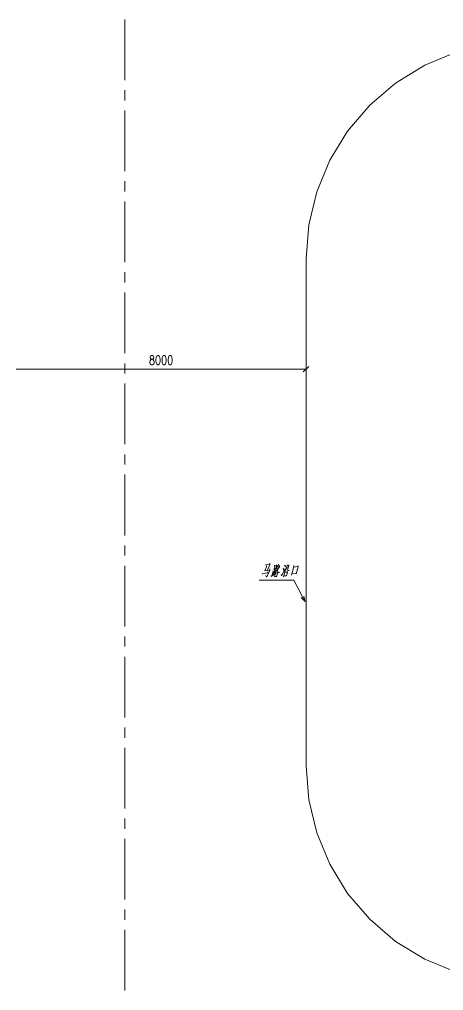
# Model space of a CAD drawing. Header units: millimetres. Extents: x 117 to 78452272, y 10 to 169749766.
# Drawn here: x 78418985 to 78430695, y 169708355 to 169735183 of the extents above; entities that cross this region are included whole.
import ezdxf

# ---------------------------------------------------------------- set-up
doc = ezdxf.new("R2010")
doc.units = ezdxf.units.MM

msp = doc.modelspace()

# ---------------------------------------------------------------- linework, layer by layer
at = {"color": 0, "lineweight": 0}
for points in [[(78421896.714, 169733506.633), (78421896.714, 169735183.332)], [(78432899.33, 169734571.861), (78431960.361, 169734497.743), (78431044.661, 169734277.975), (78430174.639, 169733917.728), (78429371.84, 169733425.62), (78428655.655, 169732814.148), (78428043.752, 169732097.963), (78427552.075, 169731294.733), (78427191.397, 169730424.711), (78426971.629, 169729509.011), (78426897.942, 169728570.473)], [(78421896.714, 169732947.733), (78421896.714, 169733226.967)], [(78421896.714, 169730991.367), (78421896.714, 169732668.067)], [(78421896.714, 169730432.467), (78421896.714, 169730712.133)], [(78421896.714, 169728476.102), (78421896.714, 169730152.802)], [(78426897.942, 169714566.947), (78426897.942, 169728570.473)], [(78421896.714, 169727917.202), (78421896.714, 169728196.867)], [(78421896.714, 169725960.837), (78421896.714, 169727637.967)], [(78421896.714, 169725401.937), (78421896.714, 169725681.602)], [(78418895.805, 169725520.008), (78426897.942, 169725520.008)], [(78426822.963, 169725445.028), (78426972.922, 169725594.988)], [(78426897.942, 169725548.88), (78426897.942, 169725517.853)], [(78421896.714, 169723446.002), (78421896.714, 169725122.702)], [(78421896.714, 169722887.102), (78421896.714, 169723166.337)], [(78421896.714, 169720930.737), (78421896.714, 169722607.437)], [(78421896.714, 169720371.837), (78421896.714, 169720651.071)], [(78421896.714, 169718415.471), (78421896.714, 169720092.171)], [(78425805.136, 169720063.731), (78425758.166, 169719950.4), (78425894.335, 169719969.36), (78425894.335, 169720006.85), (78425895.628, 169719965.913), (78425855.553, 169719862.061), (78425805.136, 169719773.723), (78425786.175, 169719824.141)], [(78425796.948, 169720101.652), (78425791.777, 169720120.181), (78425900.368, 169720136.125), (78425896.059, 169720158.102), (78425902.523, 169720129.661), (78425837.024, 169719969.36)], [(78425805.136, 169720063.731), (78425804.705, 169720092.171)], [(78426035.246, 169719997.37), (78425993.447, 169719833.621)], [(78426163.228, 169720069.764), (78426166.675, 169720098.204), (78426160.643, 169720060.714), (78426089.541, 169719956.432), (78426007.236, 169719878.005)], [(78426035.246, 169720082.691), (78426010.252, 169719987.889), (78426010.683, 169719997.37)], [(78426084.801, 169720098.204), (78426081.354, 169720117.165), (78426086.525, 169720098.204), (78426061.532, 169720003.833), (78426063.255, 169720010.297), (78426014.131, 169720003.833)], [(78426035.246, 169720082.691), (78426030.936, 169720104.668)], [(78426084.801, 169720098.204), (78426035.246, 169720088.724)], [(78426139.959, 169720114.148), (78426056.361, 169719984.873)], [(78426131.34, 169719906.015), (78426092.127, 169720019.777)], [(78426163.228, 169720069.764), (78426104.623, 169720051.234)], [(78426139.959, 169720114.148), (78426137.804, 169720136.125)], [(78426210.629, 169719849.565), (78426221.833, 169719808.628), (78426320.082, 169720006.85)], [(78426278.714, 169719997.37), (78426264.063, 169720019.777)], [(78426278.714, 169719997.37), (78426275.267, 169719969.36)], [(78426380.841, 169720111.132), (78426363.174, 169720044.77), (78426343.352, 169720000.817), (78426327.408, 169719972.376), (78426296.812, 169719934.456)], [(78426326.546, 169720076.227), (78426305, 169720111.132)], [(78426326.546, 169720076.227), (78426324.822, 169720054.251)], [(78426373.947, 169720092.171), (78426420.486, 169720098.204), (78426420.486, 169720114.148), (78426422.64, 169720098.204), (78426385.581, 169719975.393), (78426392.476, 169719962.896), (78426435.568, 169719962.896)], [(78426380.841, 169720111.132), (78426377.394, 169720120.181)], [(78426563.119, 169720073.211), (78426499.344, 169719827.588), (78426494.604, 169719840.085)], [(78426554.07, 169720054.251), (78426682.484, 169720066.747), (78426680.76, 169720092.171), (78426681.622, 169720063.731), (78426629.05, 169719868.525), (78426634.221, 169719887.055), (78426510.117, 169719874.558)], [(78426563.119, 169720073.211), (78426556.656, 169720101.652)], [(78425687.926, 169719871.542), (78425840.04, 169719896.535), (78425835.731, 169719918.943)], [(78425687.926, 169719871.542), (78425694.821, 169719859.045)], [(78425936.135, 169719795.7), (78425925.792, 169719811.644)], [(78425936.135, 169719795.7), (78426030.936, 169719859.045)], [(78425987.414, 169719934.456), (78425953.802, 169719808.628)], [(78425987.414, 169719934.456), (78425982.243, 169719953.416)], [(78426021.887, 169719940.919), (78426052.482, 169719946.952), (78426048.604, 169719956.432)], [(78426056.791, 169719887.055), (78426027.92, 169719780.187), (78426027.489, 169719792.684)], [(78426056.791, 169719887.055), (78426110.656, 169719896.535), (78426111.518, 169719915.495), (78426111.087, 169719890.502), (78426083.077, 169719786.651), (78426085.663, 169719795.7), (78426030.505, 169719789.667)], [(78426056.791, 169719887.055), (78426052.913, 169719902.999)], [(78426131.34, 169719906.015), (78426164.09, 169719906.015)], [(78426310.602, 169719909.462), (78426277.421, 169719786.651)], [(78426308.447, 169719909.462), (78426385.151, 169719912.479), (78426383.858, 169719931.439), (78426383.858, 169719915.495), (78426355.848, 169719811.644), (78426285.609, 169719808.628)], [(78426310.602, 169719909.462), (78426309.309, 169719928.423)], [(78426558.379, 169719692.28), (78425601.743, 169719692.28)], [(78426801.848, 169719235.077), (78426558.379, 169719692.28)], [(78426872.518, 169719102.785), (78426766.513, 169719216.116)], [(78426872.518, 169719102.785), (78426801.848, 169719235.077)], [(78426837.614, 169719254.037), (78426872.518, 169719102.785)], [(78421896.714, 169717856.572), (78421896.714, 169718135.806)], [(78421896.714, 169715900.206), (78421896.714, 169717576.906)], [(78421896.714, 169715341.306), (78421896.714, 169715620.972)], [(78421896.714, 169713384.941), (78421896.714, 169715062.072)], [(78426897.942, 169714566.947), (78426971.629, 169713628.409), (78427191.397, 169712712.71), (78427552.075, 169711842.687), (78428043.752, 169711039.457), (78428655.655, 169710323.272), (78429371.84, 169709711.8), (78430174.639, 169709219.693), (78431044.661, 169708859.445), (78431960.361, 169708639.678), (78432899.33, 169708565.56)], [(78421896.714, 169712826.041), (78421896.714, 169713105.706)], [(78421896.714, 169710869.676), (78421896.714, 169712546.806)], [(78421896.714, 169710310.776), (78421896.714, 169710590.441)], [(78421896.714, 169708354.841), (78421896.714, 169710031.541)]]:
    msp.add_lwpolyline(points, dxfattribs=at)
for points in [[(78422630.136, 169725894.906), (78422605.142, 169725883.271), (78422596.955, 169725859.14), (78422596.955, 169725835.44), (78422605.142, 169725811.739), (78422621.948, 169725799.673), (78422655.129, 169725788.039), (78422680.122, 169725775.973), (78422696.928, 169725752.273), (78422705.115, 169725728.141), (78422705.115, 169725692.806), (78422696.928, 169725668.675), (78422688.31, 169725657.04), (78422663.316, 169725644.974), (78422630.136, 169725644.974), (78422605.142, 169725657.04), (78422596.955, 169725668.675), (78422588.337, 169725692.806), (78422588.337, 169725728.141), (78422596.955, 169725752.273), (78422613.33, 169725775.973), (78422638.323, 169725788.039), (78422671.935, 169725799.673), (78422688.31, 169725811.739), (78422696.928, 169725835.44), (78422696.928, 169725859.14), (78422688.31, 169725883.271), (78422663.316, 169725894.906)], [(78422805.088, 169725894.906), (78422780.095, 169725883.271), (78422763.289, 169725847.505), (78422755.102, 169725788.039), (78422755.102, 169725752.273), (78422763.289, 169725692.806), (78422780.095, 169725657.04), (78422805.088, 169725644.974), (78422821.894, 169725644.974), (78422846.887, 169725657.04), (78422863.693, 169725692.806), (78422871.88, 169725752.273), (78422871.88, 169725788.039), (78422863.693, 169725847.505), (78422846.887, 169725883.271), (78422821.894, 169725894.906)], [(78422971.853, 169725894.906), (78422946.86, 169725883.271), (78422930.054, 169725847.505), (78422921.867, 169725788.039), (78422921.867, 169725752.273), (78422930.054, 169725692.806), (78422946.86, 169725657.04), (78422971.853, 169725644.974), (78422988.659, 169725644.974), (78423013.652, 169725657.04), (78423030.027, 169725692.806), (78423038.645, 169725752.273), (78423038.645, 169725788.039), (78423030.027, 169725847.505), (78423013.652, 169725883.271), (78422988.659, 169725894.906)], [(78423138.618, 169725894.906), (78423113.625, 169725883.271), (78423096.819, 169725847.505), (78423088.632, 169725788.039), (78423088.632, 169725752.273), (78423096.819, 169725692.806), (78423113.625, 169725657.04), (78423138.618, 169725644.974), (78423155.424, 169725644.974), (78423180.417, 169725657.04), (78423196.792, 169725692.806), (78423205.41, 169725752.273), (78423205.41, 169725788.039), (78423196.792, 169725847.505), (78423180.417, 169725883.271), (78423155.424, 169725894.906)]]:
    msp.add_lwpolyline(points, close=True, dxfattribs=at)

doc.saveas('drawing.dxf')
